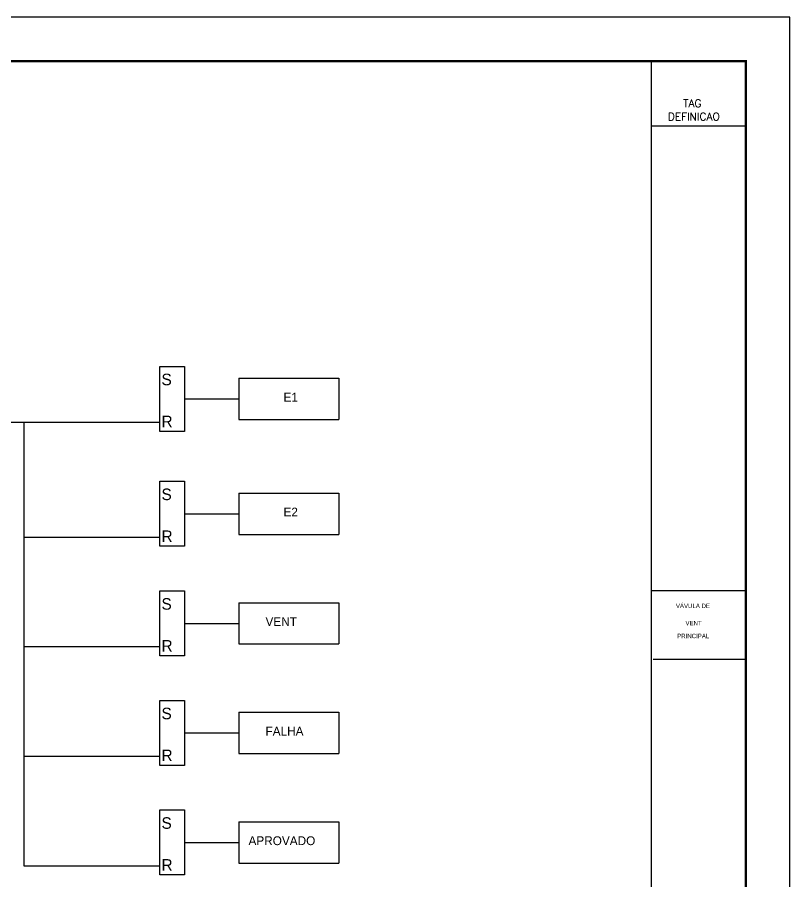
# Model space of a CAD drawing. Header units: feet. Extents: x -46890 to -45898, y -3252 to -1955.
# Drawn here: x -46073.1 to -45897.8, y -2482.7 to -2286.7 of the extents above; entities that cross this region are included whole.
import ezdxf

# ---------------------------------------------------------------- set-up
doc = ezdxf.new("R2010")
doc.units = ezdxf.units.FT
doc.header["$MEASUREMENT"] = 0
doc.linetypes.add('HIDDEN2', pattern=[0.1875, 0.125, -0.0625])
doc.layers.add('62_FORMATO', color=2, linetype='Continuous')
doc.layers.add('CAMPO', color=7, linetype='Continuous')
doc.styles.add('ROMANS', font='romans.shx', dxfattribs={"height": 3})

msp = doc.modelspace()

# ---------------------------------------------------------------- linework, layer by layer
at = {"color": 7, "linetype": 'Continuous'}
for p, q in [((-45932.65, -2296.57), (-45911.16, -2296.57)), ((-45929.24, -2296.63), (-45929.24, -2542.51)), ((-45929.24, -2311.28), (-45907.75, -2311.28)), ((-45929.24, -2416.76), (-45907.75, -2416.76)), ((-45928.79, -2432.37), (-45907.75, -2432.37))]:
    msp.add_line(p, q, dxfattribs=at)
at = {"color": 7, "linetype": 'ByBlock'}
for p, q in [((-46022.78, -2368.61), (-46000.08, -2368.61)), ((-46022.78, -2377.99), (-46000.08, -2377.99)), ((-46022.78, -2394.68), (-46000.08, -2394.68)), ((-46022.78, -2404.05), (-46000.08, -2404.05)), ((-46022.78, -2419.55), (-46000.08, -2419.55)), ((-46022.78, -2428.92), (-46000.08, -2428.92)), ((-46022.78, -2444.42), (-46000.08, -2444.42)), ((-46022.78, -2453.79), (-46000.08, -2453.79)), ((-46022.78, -2469.29), (-46000.08, -2469.29)), ((-46022.78, -2478.66), (-46000.08, -2478.66))]:
    msp.add_line(p, q, dxfattribs=at)
at = {"layer": '62_FORMATO', "color": 7, "linetype": 'Continuous'}
msp.add_lwpolyline([(-46316.31, -2582.62), (-45897.78, -2582.62), (-45897.78, -2286.66), (-46316.31, -2286.66), (-46316.31, -2582.62)], dxfattribs=at)
at = {"layer": '62_FORMATO', "color": 7, "const_width": 0.498}
msp.add_lwpolyline([(-45907.75, -2296.63), (-46291.39, -2296.63), (-46291.39, -2572.65), (-45907.75, -2572.65)], close=True, dxfattribs=at)
at = {"layer": 'CAMPO', "color": 7, "linetype": 'ByBlock', "ltscale": 2}
for p, q in [((-46022.78, -2368.61), (-46022.78, -2377.99)), ((-46000.08, -2368.61), (-46000.08, -2377.99)), ((-46035.12, -2373.3), (-46022.78, -2373.3)), ((-46102.54, -2378.59), (-46040.72, -2378.59)), ((-46071.63, -2378.59), (-46071.63, -2479.26)), ((-46022.78, -2394.68), (-46022.78, -2404.05)), ((-46000.08, -2394.68), (-46000.08, -2404.05)), ((-46035.12, -2399.37), (-46022.78, -2399.37)), ((-46071.63, -2404.66), (-46040.72, -2404.66)), ((-46022.78, -2419.55), (-46022.78, -2428.92)), ((-46000.08, -2419.55), (-46000.08, -2428.92)), ((-46035.12, -2424.24), (-46022.78, -2424.24)), ((-46071.63, -2429.52), (-46040.72, -2429.52)), ((-46022.78, -2444.42), (-46022.78, -2453.79)), ((-46000.08, -2444.42), (-46000.08, -2453.79)), ((-46035.12, -2449.11), (-46022.78, -2449.11)), ((-46071.63, -2454.39), (-46040.72, -2454.39)), ((-46022.78, -2469.29), (-46022.78, -2478.66)), ((-46000.08, -2469.29), (-46000.08, -2478.66)), ((-46035.12, -2473.98), (-46022.78, -2473.98)), ((-46071.63, -2479.26), (-46040.72, -2479.26))]:
    msp.add_line(p, q, dxfattribs=at)
for points in [[(-46040.72, -2365.92), (-46035.12, -2365.92), (-46035.12, -2380.68), (-46040.72, -2380.68)], [(-46040.72, -2391.99), (-46035.12, -2391.99), (-46035.12, -2406.74), (-46040.72, -2406.74)], [(-46040.72, -2416.86), (-46035.12, -2416.86), (-46035.12, -2431.61), (-46040.72, -2431.61)], [(-46040.72, -2441.73), (-46035.12, -2441.73), (-46035.12, -2456.48), (-46040.72, -2456.48)], [(-46040.72, -2466.6), (-46035.12, -2466.6), (-46035.12, -2481.35), (-46040.72, -2481.35)]]:
    msp.add_lwpolyline(points, close=True, dxfattribs=at)

# ---------------------------------------------------------------- texts
at = {"color": 7, "linetype": 'HIDDEN2', "style": 'ROMANS'}
for s, p in [('TAG', (-45921.93, -2307.07)), ('DEFINICAO', (-45925.44, -2310.07))]:
    msp.add_text(s, height=1.75, dxfattribs=at).set_placement(p)
at = {"color": 7, "linetype": 'ByBlock', "ltscale": 8, "char_height": 2.625, "width": 6.6983, "attachment_point": 1}
for s, insert in [(' S', (-46041.34, -2367.57)), (' R', (-46041.34, -2377.09)), (' S', (-46041.34, -2393.64)), (' R', (-46041.34, -2403.15)), (' S', (-46041.34, -2418.51)), (' R', (-46041.34, -2428.02)), (' S', (-46041.34, -2443.38)), (' R', (-46041.34, -2452.89)), (' S', (-46041.34, -2468.25)), (' R', (-46041.34, -2477.76))]:
    msp.add_mtext(s, dxfattribs=dict(at, insert=insert))
at = {"layer": 'CAMPO', "color": 7, "linetype": 'ByBlock', "ltscale": 2}
for s, p in [('E1', (-46012.67, -2373.9)), ('E2', (-46012.67, -2399.97)), ('VENT', (-46016.75, -2424.84)), ('FALHA', (-46016.75, -2449.71)), ('APROVADO', (-46020.61, -2474.58))]:
    msp.add_text(s, height=2, dxfattribs=at).set_placement(p)
at = {"layer": 'CAMPO', "color": 7, "ltscale": 2}
for s, p in [('VÁVULA DE', (-45923.62, -2420.77)), ('VENT', (-45921.44, -2424.68)), ('PRINCIPAL', (-45923.33, -2427.6))]:
    msp.add_text(s, height=1, dxfattribs=at).set_placement(p)

doc.saveas('drawing.dxf')
